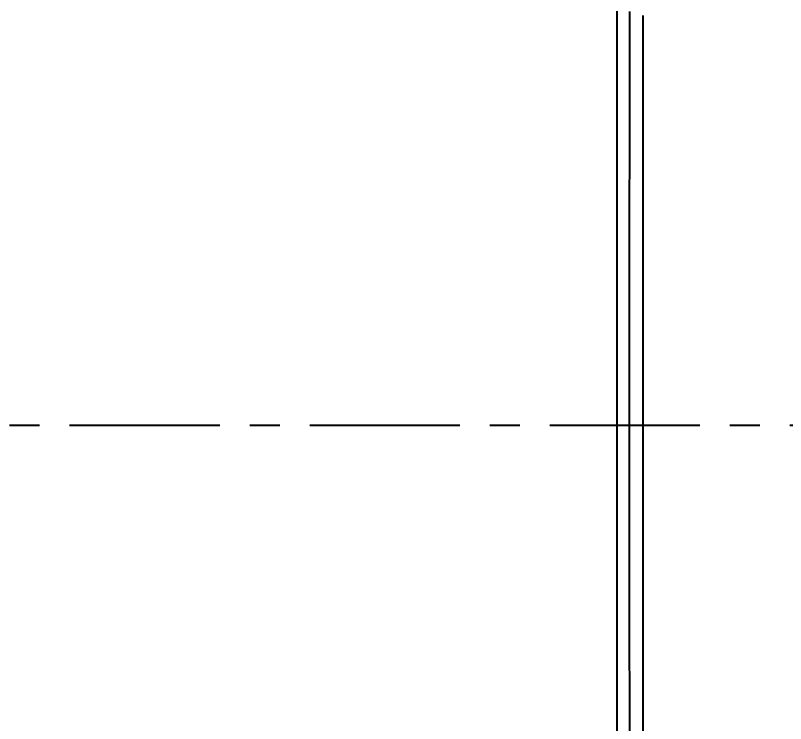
# Model space of a CAD drawing. Extents: x -4358 to 1981, y -50 to 2478.
# Drawn here: x -592 to -335.3, y 1598.2 to 1834.1 of the extents above; entities that cross this region are included whole.
import ezdxf

# ---------------------------------------------------------------- set-up
doc = ezdxf.new("R2010")
doc.units = 0
doc.header["$LTSCALE"] = 20
doc.header["$MEASUREMENT"] = 0
doc.linetypes.add('CENTER', pattern=[2, 1.25, -0.25, 0.25, -0.25])
doc.layers.get('0').update_dxf_attribs({"linetype": 'CONTINUOUS'})
doc.layers.get('DEFPOINTS').update_dxf_attribs({"linetype": 'CONTINUOUS'})
doc.layers.add('CENTER', color=2, linetype='CENTER')
doc.styles.get("Standard").update_dxf_attribs({"font": 'NanumGothic.ttf'})
doc.dimstyles.get("Standard").update_dxf_attribs({"dimtxt": 2.7, "dimasz": 2.5, "dimexe": 1.5, "dimexo": 1.5, "dimgap": 1.5, "dimtad": 1, "dimdec": 0, "dimlfac": 10, "dimzin": 0, "dimdsep": 46, "dimtxsty": 'Standard', "dimcen": 0, "dimclrt": 2, "dimadec": 0, "dimazin": 0, "dimtfac": 1, "dimtdec": 0, "dimtmove": 0, "dimatfit": 3, "dimfxl": 0, "dimtolj": 1, "dimtzin": 0, "dimarcsym": 0})

# ---------------------------------------------------------------- blocks, each defined once
blk = doc.blocks.new('*D22')
at = {"color": 3, "lineweight": -2}
for p, q in [((-643.44, 1890.86), (-643.44, 2002.5)), ((11.61, 1712.31), (11.61, 2002.5)), ((-619.44, 1996.5), (-12.39, 1996.5))]:
    blk.add_line(p, q, dxfattribs=at)
at = {"color": 3}
for points in [[(-619.44, 2000.5), (-619.44, 1992.5), (-643.44, 1996.5)], [(-12.39, 2000.5), (-12.39, 1992.5), (11.61, 1996.5)]]:
    blk.add_solid(points, dxfattribs=at)
at = {"layer": 'DEFPOINTS', "color": 0}
for p in [(11.61, 1996.5), (-643.44, 1889.06), (11.61, 1710.51)]:
    blk.add_point(p, dxfattribs=at)
at = {"color": 2, "insert": (-315.91, 2021.57), "char_height": 24, "attachment_point": 5}
blk.add_mtext('\\A1;655', dxfattribs=at)

msp = doc.modelspace()

# ---------------------------------------------------------------- linework, layer by layer
msp.add_open_spline([(-391.43, 1559.7), (-391.44, 1562.12), (-391.44, 1566.94), (-391.45, 1574.18), (-391.45, 1581.43), (-391.46, 1588.67), (-391.46, 1595.92), (-391.47, 1603.17), (-391.47, 1610.42), (-391.47, 1617.67), (-391.48, 1624.93), (-391.48, 1632.19), (-391.48, 1639.45), (-391.48, 1646.72), (-391.49, 1653.98), (-391.49, 1661.25), (-391.49, 1668.52), (-391.49, 1675.79), (-391.49, 1683.07), (-391.49, 1690.34), (-391.49, 1699.8), (-391.49, 1711.44), (-391.49, 1725.26), (-391.49, 1739.08), (-391.48, 1752.88), (-391.48, 1766.68), (-391.47, 1780.46), (-391.46, 1794.24), (-391.46, 1808.02), (-391.45, 1821.78), (-391.44, 1830.95), (-391.43, 1835.54)], degree=3, knots=[0, 0, 0, 0, 0.026247, 0.052502, 0.078764, 0.105034, 0.131312, 0.157597, 0.18389, 0.210191, 0.236499, 0.262814, 0.289138, 0.315469, 0.341808, 0.368154, 0.394508, 0.420869, 0.447239, 0.473616, 0.5, 0.550122, 0.600218, 0.650286, 0.700326, 0.75034, 0.800326, 0.850285, 0.900217, 0.950122, 1, 1, 1, 1])
for points in [[(-387.26, 1559.84), (-387.33, 1651.67), (-387.33, 1743.57), (-387.26, 1835.4)], [(-382.94, 1834.12), (-382.94, 1743.14), (-382.94, 1652.1), (-382.94, 1561.12)]]:
    msp.add_open_spline(points, degree=3)
at = {"layer": 'CENTER', "color": 1, "linetype": 'CENTER', "ltscale": 2}
msp.add_line((-653.9, 1697.62), (57.23, 1697.62), dxfattribs=at)

# ---------------------------------------------------------------- dimensions: what is measured, and where the dimension line sits
dim = msp.add_linear_dim(base=(11.61, 1996.5), p1=(-643.44, 1889.06), p2=(11.61, 1710.51), angle=180, dimstyle='Standard', override={"dimscale": 1.2, "dimtxt": 20, "dimasz": 20, "dimexe": 5, "dimgap": 10, "dimlfac": 1, "dimzin": 8, "dimclrd": 3, "dimclre": 3, "dimazin": 2})
dim.commit()
dim.dimension.update_dxf_attribs({"geometry": '*D22', "text_midpoint": (-315.91, 2021.57)})

doc.saveas('drawing.dxf')
